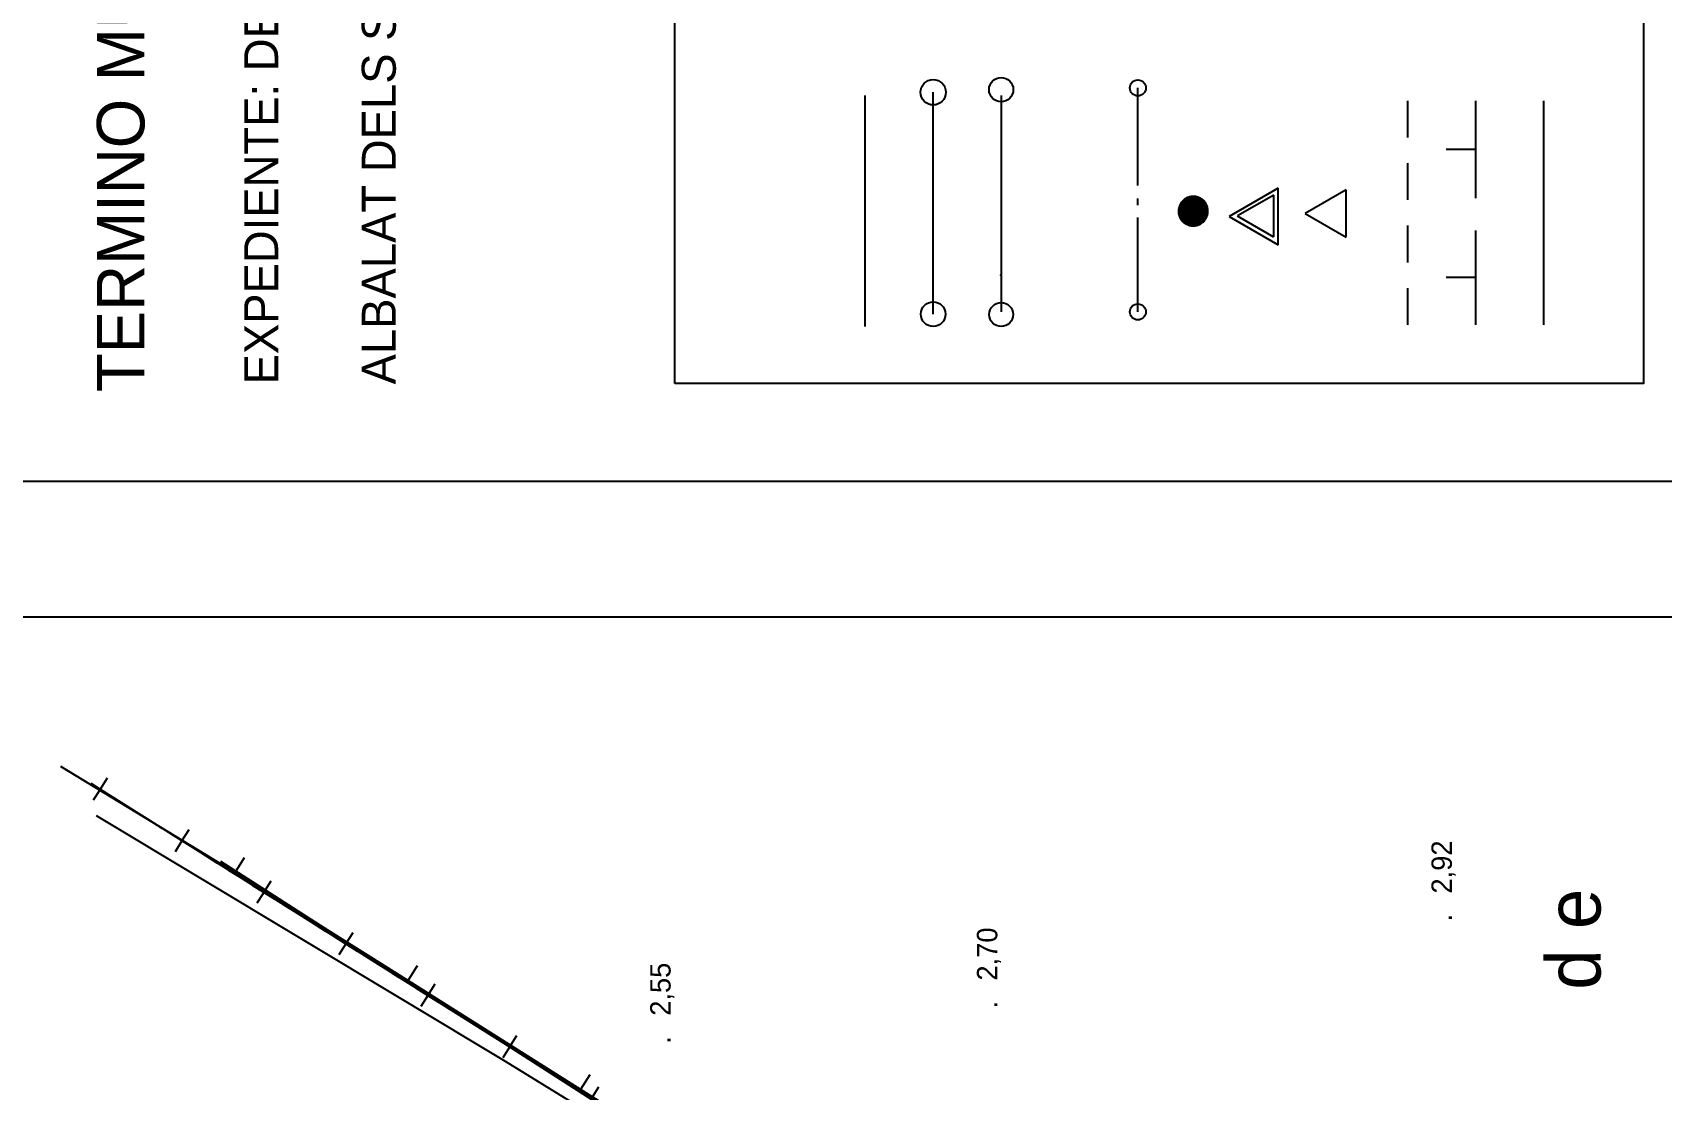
# Model space of a CAD drawing. Extents: x 730854 to 731444, y 4378581 to 4379608.
# Drawn here: x 730942.5 to 731062.4, y 4379376.2 to 4379454 of the extents above; entities that cross this region are included whole.
import ezdxf

# ---------------------------------------------------------------- set-up
doc = ezdxf.new("R2010")
doc.units = 0
doc.linetypes.add('DASHED', pattern=[0])
doc.layers.get('0').update_dxf_attribs({"linetype": 'CONTINUOUS'})
for name, color, linetype in [('1', 7, 'CONTINUOUS'), ('44', 7, 'CONTINUOUS'), ('48', 7, 'CONTINUOUS'), ('50', 7, 'CONTINUOUS'), ('51', 7, 'CONTINUOUS'), ('56', 7, 'CONTINUOUS'), ('PATTERN_CLASS', 7, 'CONTINUOUS')]:
    doc.layers.add(name, color=color, linetype=linetype)

msp = doc.modelspace()

# ---------------------------------------------------------------- linework, layer by layer
at = {"color": 0, "linetype": 'CONTINUOUS'}
for p, q in [((731023.83, 4379442.75), (731023.83, 4379449.92)), ((731003.77, 4379432.37), (731003.77, 4379449.37)), ((731013.79, 4379433.45), (731013.79, 4379449.37)), ((731043.69, 4379446.27), (731043.69, 4379448.97)), ((731043.69, 4379446.27), (731043.69, 4379448.97)), ((731048.69, 4379441.8), (731048.69, 4379448.97)), ((731048.69, 4379445.39), (731046.5, 4379445.39)), ((731043.69, 4379441.68), (731043.69, 4379444.38)), ((731043.69, 4379441.68), (731043.69, 4379444.38)), ((731034.15, 4379442.55), (731030.54, 4379440.47)), ((731034.15, 4379442.55), (731030.54, 4379440.47)), ((731034.15, 4379438.38), (731034.15, 4379442.55)), ((731034.15, 4379438.38), (731034.15, 4379442.55)), ((731023.83, 4379441.3), (731023.83, 4379441.78)), ((731033.83, 4379442.03), (731031.16, 4379440.5)), ((731033.83, 4379438.96), (731033.83, 4379442.03)), ((731039.15, 4379442.42), (731036.14, 4379440.69)), ((731039.15, 4379442.42), (731036.14, 4379440.69)), ((731039.15, 4379438.95), (731039.15, 4379442.42)), ((731039.15, 4379438.95), (731039.15, 4379442.42)), ((731023.83, 4379433.45), (731023.83, 4379440.38)), ((731030.54, 4379440.47), (731034.15, 4379438.38)), ((731030.54, 4379440.47), (731034.15, 4379438.38)), ((731031.14, 4379440.5), (731033.8, 4379438.96)), ((731036.14, 4379440.69), (731039.15, 4379438.95)), ((731036.14, 4379440.69), (731039.15, 4379438.95)), ((731043.69, 4379437.09), (731043.69, 4379439.79)), ((731043.69, 4379437.09), (731043.69, 4379439.79)), ((731048.69, 4379432.5), (731048.69, 4379439.43)), ((731048.69, 4379435.97), (731046.5, 4379435.97)), ((731043.69, 4379432.5), (731043.69, 4379435.2)), ((731043.69, 4379432.5), (731043.69, 4379435.2))]:
    msp.add_line(p, q, dxfattribs=at)
at = {"color": 0, "linetype": 'DASHED'}
for p, q in [((731008.77, 4379433.28), (731008.77, 4379449.6)), ((731053.69, 4379432.5), (731053.69, 4379448.97))]:
    msp.add_line(p, q, dxfattribs=at)
at = {"color": 0, "linetype": 'CONTINUOUS'}
msp.add_lwpolyline([(730989.77, 4379428.19), (730989.77, 4379521.78), (731061.04, 4379521.78), (731061.04, 4379428.19)], close=True, dxfattribs=at)
for centre, radius in [((731008.77, 4379449.6), 0.933), ((731013.77, 4379449.79), 0.89), ((731023.83, 4379449.92), 0.588), ((731008.77, 4379433.28), 0.907), ((731013.77, 4379433.25), 0.88), ((731023.83, 4379433.45), 0.588)]:
    msp.add_circle(centre, radius, dxfattribs=at)
msp.add_point((731013.74, 4379436.14), dxfattribs=at)
msp.add_point((731013.74, 4379436.14), dxfattribs=at)
msp.add_point((731013.74, 4379436.14), dxfattribs=at)
msp.add_point((731013.74, 4379436.14), dxfattribs=at)
msp.add_point((731013.74, 4379436.14), dxfattribs=at)
msp.add_point((731013.74, 4379436.14), dxfattribs=at)
at = {"layer": '1', "color": 0, "linetype": 'CONTINUOUS'}
for p, q in [((730944.59, 4379400), (730957.41, 4379392.21)), ((730957.42, 4379392.22), (730958.1, 4379393.33)), ((730970.15, 4379384.27), (730970.84, 4379385.37)), ((730982.85, 4379376.27), (730983.54, 4379377.37))]:
    msp.add_line(p, q, dxfattribs=at)
msp.add_lwpolyline([(730957.42, 4379392.21), (730960.38, 4379390.41), (730970.14, 4379384.26), (730982.84, 4379376.26), (730995.53, 4379368.26)], dxfattribs=at)
at = {"layer": '44', "color": 0, "linetype": 'CONTINUOUS'}
msp.add_lwpolyline([(730956.33, 4379393.05), (730984.98, 4379374.67)], dxfattribs=at)
at = {"layer": '51', "color": 0, "linetype": 'CONTINUOUS'}
msp.add_lwpolyline([(730947.19, 4379396.41), (730977.29, 4379378.33), (731002.74, 4379362.67), (731027.8, 4379346.69), (731040.77, 4379338.59), (731014.44, 4379293.19), (730989.77, 4379308.69), (730969.58, 4379321.48), (730999.76, 4379364.5)], dxfattribs=at)
at = {"layer": '56', "color": 0, "linetype": 'CONTINUOUS'}
for p, q in [((730948.3, 4379397.81), (730946.81, 4379398.75)), ((730947.47, 4379398.33), (730946.97, 4379397.53)), ((730947.47, 4379398.33), (730948.01, 4379399.18)), ((730950.07, 4379396.7), (730948.96, 4379397.4)), ((730952.04, 4379395.46), (730950.93, 4379396.16)), ((730954.33, 4379394.02), (730952.68, 4379395.06)), ((730953.5, 4379394.54), (730954.04, 4379395.39)), ((730953.5, 4379394.54), (730953, 4379393.74)), ((730956.1, 4379392.91), (730954.98, 4379393.61)), ((730958.07, 4379391.67), (730956.95, 4379392.37)), ((730960.35, 4379390.23), (730958.7, 4379391.27)), ((730959.53, 4379390.75), (730960.06, 4379391.6)), ((730959.53, 4379390.75), (730959.02, 4379389.95)), ((730962.12, 4379389.12), (730961.01, 4379389.82)), ((730964.09, 4379387.88), (730962.98, 4379388.58)), ((730966.38, 4379386.44), (730964.73, 4379387.48)), ((730965.55, 4379386.96), (730966.09, 4379387.81)), ((730965.55, 4379386.96), (730965.05, 4379386.16)), ((730968.15, 4379385.33), (730967.04, 4379386.03)), ((730970.12, 4379384.09), (730969, 4379384.79)), ((730971.58, 4379383.17), (730972.12, 4379384.02)), ((730972.41, 4379382.65), (730970.75, 4379383.69)), ((730971.58, 4379383.17), (730971.08, 4379382.37)), ((730974.18, 4379381.54), (730973.06, 4379382.24)), ((730976.15, 4379380.3), (730975.03, 4379381)), ((730977.61, 4379379.38), (730978.14, 4379380.23)), ((730978.43, 4379378.86), (730976.78, 4379379.9)), ((730977.61, 4379379.38), (730977.1, 4379378.58)), ((730980.2, 4379377.74), (730979.09, 4379378.45)), ((730982.17, 4379376.51), (730981.06, 4379377.21)), ((730983.63, 4379375.59), (730984.17, 4379376.44))]:
    msp.add_line(p, q, dxfattribs=at)
at = {"layer": 'PATTERN_CLASS', "color": 0, "linetype": 'CONTINUOUS'}
for points in [[(731082.48, 4379348.17), (731076.38, 4379335.04), (731059.68, 4379328.16), (731004.35, 4379362.71), (730960.38, 4379390.41), (730944.59, 4379400)], [(730946.81, 4379398.75), (731058.86, 4379328.27), (731062.21, 4379325.79), (731063.21, 4379325.05), (731113.96, 4379351.27), (731228.73, 4379296.36)]]:
    msp.add_lwpolyline(points, dxfattribs=at)

# ---------------------------------------------------------------- texts
at = {"color": 0, "linetype": 'CONTINUOUS'}
for s, height, p in [('EXPEDIENTE: DESDE EL T.M. DE FOYOS AL T.M. DE ALBUIXECH, EN EL T.M. DE ', 2.5, (730960.58, 4379428.11)), ('TERMINO MUNICIPAL: ALBALAT DELS SORELLS', 3.5, (730950.74, 4379427.54)), ('ALBALAT DELS SORELLS (VALENCIA)', 2.5, (730969.23, 4379428.11))]:
    msp.add_text(s, height=height, rotation=90, dxfattribs=at).set_placement(p)
at = {"layer": '48', "color": 0, "linetype": 'CONTINUOUS'}
for s, p in [(' 2,92', (731046.93, 4379390.11)), ('.', (731046.93, 4379388.61)), (' 2,70', (731013.49, 4379383.71)), (' 2,55', (730989.45, 4379381.12)), ('.', (731013.49, 4379382.21)), ('.', (730989.45, 4379379.62))]:
    msp.add_text(s, height=1.5, rotation=90, dxfattribs=at).set_placement(p)
at = {"layer": '50', "color": 0, "linetype": 'CONTINUOUS'}
msp.add_text('T. M.          d e', height=4, rotation=90, dxfattribs=at).set_placement((731057.87, 4379356.55))

# ---------------------------------------------------------------- meshes
at = {"color": 0, "linetype": 'CONTINUOUS'}
mesh = msp.add_polyface(dxfattribs=at)
corners = [(730854.5, 4378581), (730854.5, 4378581), (730854.5, 4378771.96), (731162.5, 4378581), (730854.5, 4378946.49), (731444, 4378581), (730854.5, 4379607.5), (731444, 4379242.01), (731444, 4379607.5)]
mesh.append_faces([[corners[k] for k in face] for face in [(0, 1, 3, 2), (2, 3, 5, 4), (4, 5, 7, 6), (6, 7, 8, 8)]], dxfattribs={"vtx0": -1, "vtx2": -1, "color": 0})
mesh = msp.add_polyface(dxfattribs=at)
corners = [(730864.5, 4379421), (730864.5, 4379421), (730864.5, 4379595.27), (731145.58, 4379421), (730864.5, 4379601.5), (731145.58, 4379427.23), (731145.58, 4379601.5)]
mesh.append_faces([[corners[k] for k in face] for face in [(0, 1, 3, 2), (2, 3, 5, 4), (4, 5, 6, 6)]], dxfattribs={"vtx0": -1, "vtx2": -1, "color": 0})
mesh = msp.add_polyface(dxfattribs=at)
corners = [(731027.35, 4379439.93), (731027.29, 4379439.97), (731027.37, 4379439.92), (731027.23, 4379440.01), (731027.4, 4379439.91), (731027.22, 4379440.02), (731027.41, 4379439.9), (731027.18, 4379440.05), (731027.47, 4379439.87), (731027.18, 4379440.05), (731027.47, 4379439.87), (731027.16, 4379440.07), (731027.53, 4379439.84), (731027.13, 4379440.1), (731027.57, 4379439.83), (731027.11, 4379440.12), (731027.6, 4379439.82), (731027.09, 4379440.15), (731027.65, 4379439.8), (731027.08, 4379440.16), (731027.66, 4379439.8), (731027.04, 4379440.2), (731027.69, 4379439.8), (731027.02, 4379440.23), (731027.73, 4379439.79), (731027, 4379440.26), (731027.77, 4379439.78), (731026.99, 4379440.28), (731027.8, 4379439.78), (731026.97, 4379440.32), (731027.84, 4379439.78), (731026.95, 4379440.35), (731027.87, 4379439.78), (731026.93, 4379440.38), (731027.9, 4379439.78), (731026.92, 4379440.41), (731027.94, 4379439.78), (731026.91, 4379440.44), (731027.97, 4379439.78), (731026.9, 4379440.46), (731028, 4379439.78), (731026.88, 4379440.5), (731028.03, 4379439.78), (731026.87, 4379440.53), (731028.07, 4379439.79), (731026.86, 4379440.57), (731028.11, 4379439.8), (731026.85, 4379440.6), (731028.14, 4379439.8), (731026.84, 4379440.64), (731028.18, 4379439.81), (731026.83, 4379440.67), (731028.21, 4379439.82), (731026.83, 4379440.7), (731028.24, 4379439.83), (731026.83, 4379440.73), (731028.27, 4379439.84), (731026.83, 4379440.77), (731028.3, 4379439.86), (731026.83, 4379440.8), (731028.33, 4379439.87), (731026.82, 4379440.84), (731028.36, 4379439.88), (731026.82, 4379440.88), (731028.4, 4379439.9), (731026.82, 4379440.91), (731028.43, 4379439.91), (731026.82, 4379440.94), (731028.46, 4379439.93), (731026.83, 4379440.98), (731028.49, 4379439.95), (731026.83, 4379441.01), (731028.51, 4379439.97), (731026.84, 4379441.04), (731028.54, 4379439.99), (731026.85, 4379441.08), (731028.57, 4379440.01), (731026.85, 4379441.11), (731028.59, 4379440.03), (731026.86, 4379441.14), (731028.62, 4379440.05), (731026.87, 4379441.18), (731028.65, 4379440.08), (731026.88, 4379441.21), (731028.67, 4379440.1), (731026.89, 4379441.24), (731028.69, 4379440.12), (731026.91, 4379441.27), (731028.72, 4379440.15), (731026.92, 4379441.3), (731028.74, 4379440.17), (731026.93, 4379441.33), (731028.76, 4379440.2), (731026.95, 4379441.37), (731028.78, 4379440.23), (731026.96, 4379441.4), (731028.8, 4379440.26), (731026.98, 4379441.43), (731028.82, 4379440.29), (731027, 4379441.46), (731028.84, 4379440.32), (731027.02, 4379441.48), (731028.85, 4379440.34), (731027.04, 4379441.51), (731028.87, 4379440.38), (731027.06, 4379441.54), (731028.88, 4379440.41), (731027.09, 4379441.57), (731028.9, 4379440.44), (731027.11, 4379441.59), (731028.91, 4379440.47), (731027.13, 4379441.61), (731028.92, 4379440.5), (731027.16, 4379441.64), (731028.93, 4379440.54), (731027.18, 4379441.66), (731028.94, 4379440.57), (731027.21, 4379441.68), (731028.95, 4379440.6), (731027.24, 4379441.71), (731028.96, 4379440.64), (731027.26, 4379441.73), (731028.97, 4379440.67), (731027.29, 4379441.74), (731028.97, 4379440.7), (731027.32, 4379441.76), (731028.97, 4379440.73), (731027.35, 4379441.78), (731028.98, 4379440.77), (731027.38, 4379441.8), (731028.98, 4379440.81), (731027.41, 4379441.81), (731028.98, 4379440.84), (731027.44, 4379441.83), (731028.98, 4379440.88), (731027.47, 4379441.85), (731028.98, 4379440.91), (731027.5, 4379441.86), (731028.97, 4379440.95), (731027.53, 4379441.87), (731028.97, 4379440.98), (731027.56, 4379441.88), (731028.97, 4379441.01), (731027.59, 4379441.89), (731028.96, 4379441.04), (731027.63, 4379441.9), (731028.95, 4379441.08), (731027.66, 4379441.91), (731028.95, 4379441.11), (731027.7, 4379441.92), (731028.94, 4379441.15), (731027.73, 4379441.92), (731028.93, 4379441.18), (731027.76, 4379441.93), (731028.92, 4379441.21), (731027.8, 4379441.93), (731028.91, 4379441.24), (731027.83, 4379441.93), (731028.9, 4379441.27), (731027.86, 4379441.93), (731028.88, 4379441.3), (731027.9, 4379441.94), (731028.86, 4379441.34), (731027.9, 4379441.94), (731028.85, 4379441.37), (731027.94, 4379441.93), (731028.84, 4379441.39), (731027.97, 4379441.93), (731028.82, 4379441.43), (731028.01, 4379441.93), (731028.79, 4379441.46), (731028.04, 4379441.93), (731028.78, 4379441.48), (731028.06, 4379441.93), (731028.75, 4379441.52), (731028.11, 4379441.92), (731028.74, 4379441.54), (731028.15, 4379441.91), (731028.72, 4379441.56), (731028.17, 4379441.9), (731028.69, 4379441.59), (731028.21, 4379441.89), (731028.67, 4379441.61), (731028.24, 4379441.88), (731028.65, 4379441.64), (731028.29, 4379441.86), (731028.59, 4379441.68), (731028.3, 4379441.86), (731028.59, 4379441.68), (731028.3, 4379441.86), (731028.57, 4379441.7), (731028.36, 4379441.83), (731028.56, 4379441.71), (731028.48, 4379441.76), (731028.38, 4379441.82), (731028.54, 4379441.73), (731028.44, 4379441.79), (731028.42, 4379441.8), (731028.43, 4379441.8)]
mesh.append_faces([[corners[k] for k in face] for face in [(0, 0, 2, 1), (1, 2, 4, 3), (3, 4, 6, 5), (5, 6, 8, 7), (7, 8, 10, 9), (9, 10, 12, 11), (11, 12, 14, 13), (13, 14, 16, 15), (15, 16, 18, 17), (17, 18, 20, 19), (19, 20, 22, 21), (21, 22, 24, 23), (23, 24, 26, 25), (25, 26, 28, 27), (27, 28, 30, 29), (29, 30, 32, 31), (31, 32, 34, 33), (33, 34, 36, 35), (35, 36, 38, 37), (37, 38, 40, 39), (39, 40, 42, 41), (41, 42, 44, 43), (43, 44, 46, 45), (45, 46, 48, 47), (47, 48, 50, 49), (49, 50, 52, 51), (51, 52, 54, 53), (53, 54, 56, 55), (55, 56, 58, 57), (57, 58, 60, 59), (59, 60, 62, 61), (61, 62, 64, 63), (63, 64, 66, 65), (65, 66, 68, 67), (67, 68, 70, 69), (69, 70, 72, 71), (71, 72, 74, 73), (73, 74, 76, 75), (75, 76, 78, 77), (77, 78, 80, 79), (79, 80, 82, 81), (81, 82, 84, 83), (83, 84, 86, 85), (85, 86, 88, 87), (87, 88, 90, 89), (89, 90, 92, 91), (91, 92, 94, 93), (93, 94, 96, 95), (95, 96, 98, 97), (97, 98, 100, 99), (99, 100, 102, 101), (101, 102, 104, 103), (103, 104, 106, 105), (105, 106, 108, 107), (107, 108, 110, 109), (109, 110, 112, 111), (111, 112, 114, 113), (113, 114, 116, 115), (115, 116, 118, 117), (117, 118, 120, 119), (119, 120, 122, 121), (121, 122, 124, 123), (123, 124, 126, 125), (125, 126, 128, 127), (127, 128, 130, 129), (129, 130, 132, 131), (131, 132, 134, 133), (133, 134, 136, 135), (135, 136, 138, 137), (137, 138, 140, 139), (139, 140, 142, 141), (141, 142, 144, 143), (143, 144, 146, 145), (145, 146, 148, 147), (147, 148, 150, 149), (149, 150, 152, 151), (151, 152, 154, 153), (153, 154, 156, 155), (155, 156, 158, 157), (157, 158, 160, 159), (159, 160, 162, 161), (163, 162, 164, 165), (165, 164, 166, 167), (167, 166, 168, 169), (169, 168, 170, 171), (171, 170, 172, 173), (173, 172, 174, 175), (175, 174, 176, 177), (177, 176, 178, 179), (179, 178, 180, 181), (181, 180, 182, 183), (183, 182, 184, 185), (185, 184, 186, 187), (187, 186, 188, 189), (189, 188, 190, 191), (191, 190, 192, 194), (194, 193, 196, 197), (193, 192, 195, 195), (197, 196, 198, 198)]], dxfattribs={"vtx0": -1, "vtx2": -1, "color": 0})
mesh = msp.add_polyface(dxfattribs=at)
corners = [(730864.5, 4378591), (730864.5, 4378591), (730864.5, 4378775.76), (731162.5, 4378591), (730864.5, 4378944.09), (731434, 4378591), (730864.5, 4379411), (731434, 4379057.91), (731162.5, 4379411), (731434, 4379242.67), (731434, 4379411)]
mesh.append_faces([[corners[k] for k in face] for face in [(0, 1, 3, 2), (2, 3, 5, 4), (4, 5, 7, 6), (6, 7, 9, 8), (8, 9, 10, 10)]], dxfattribs={"vtx0": -1, "vtx2": -1, "color": 0})

doc.saveas('drawing.dxf')
